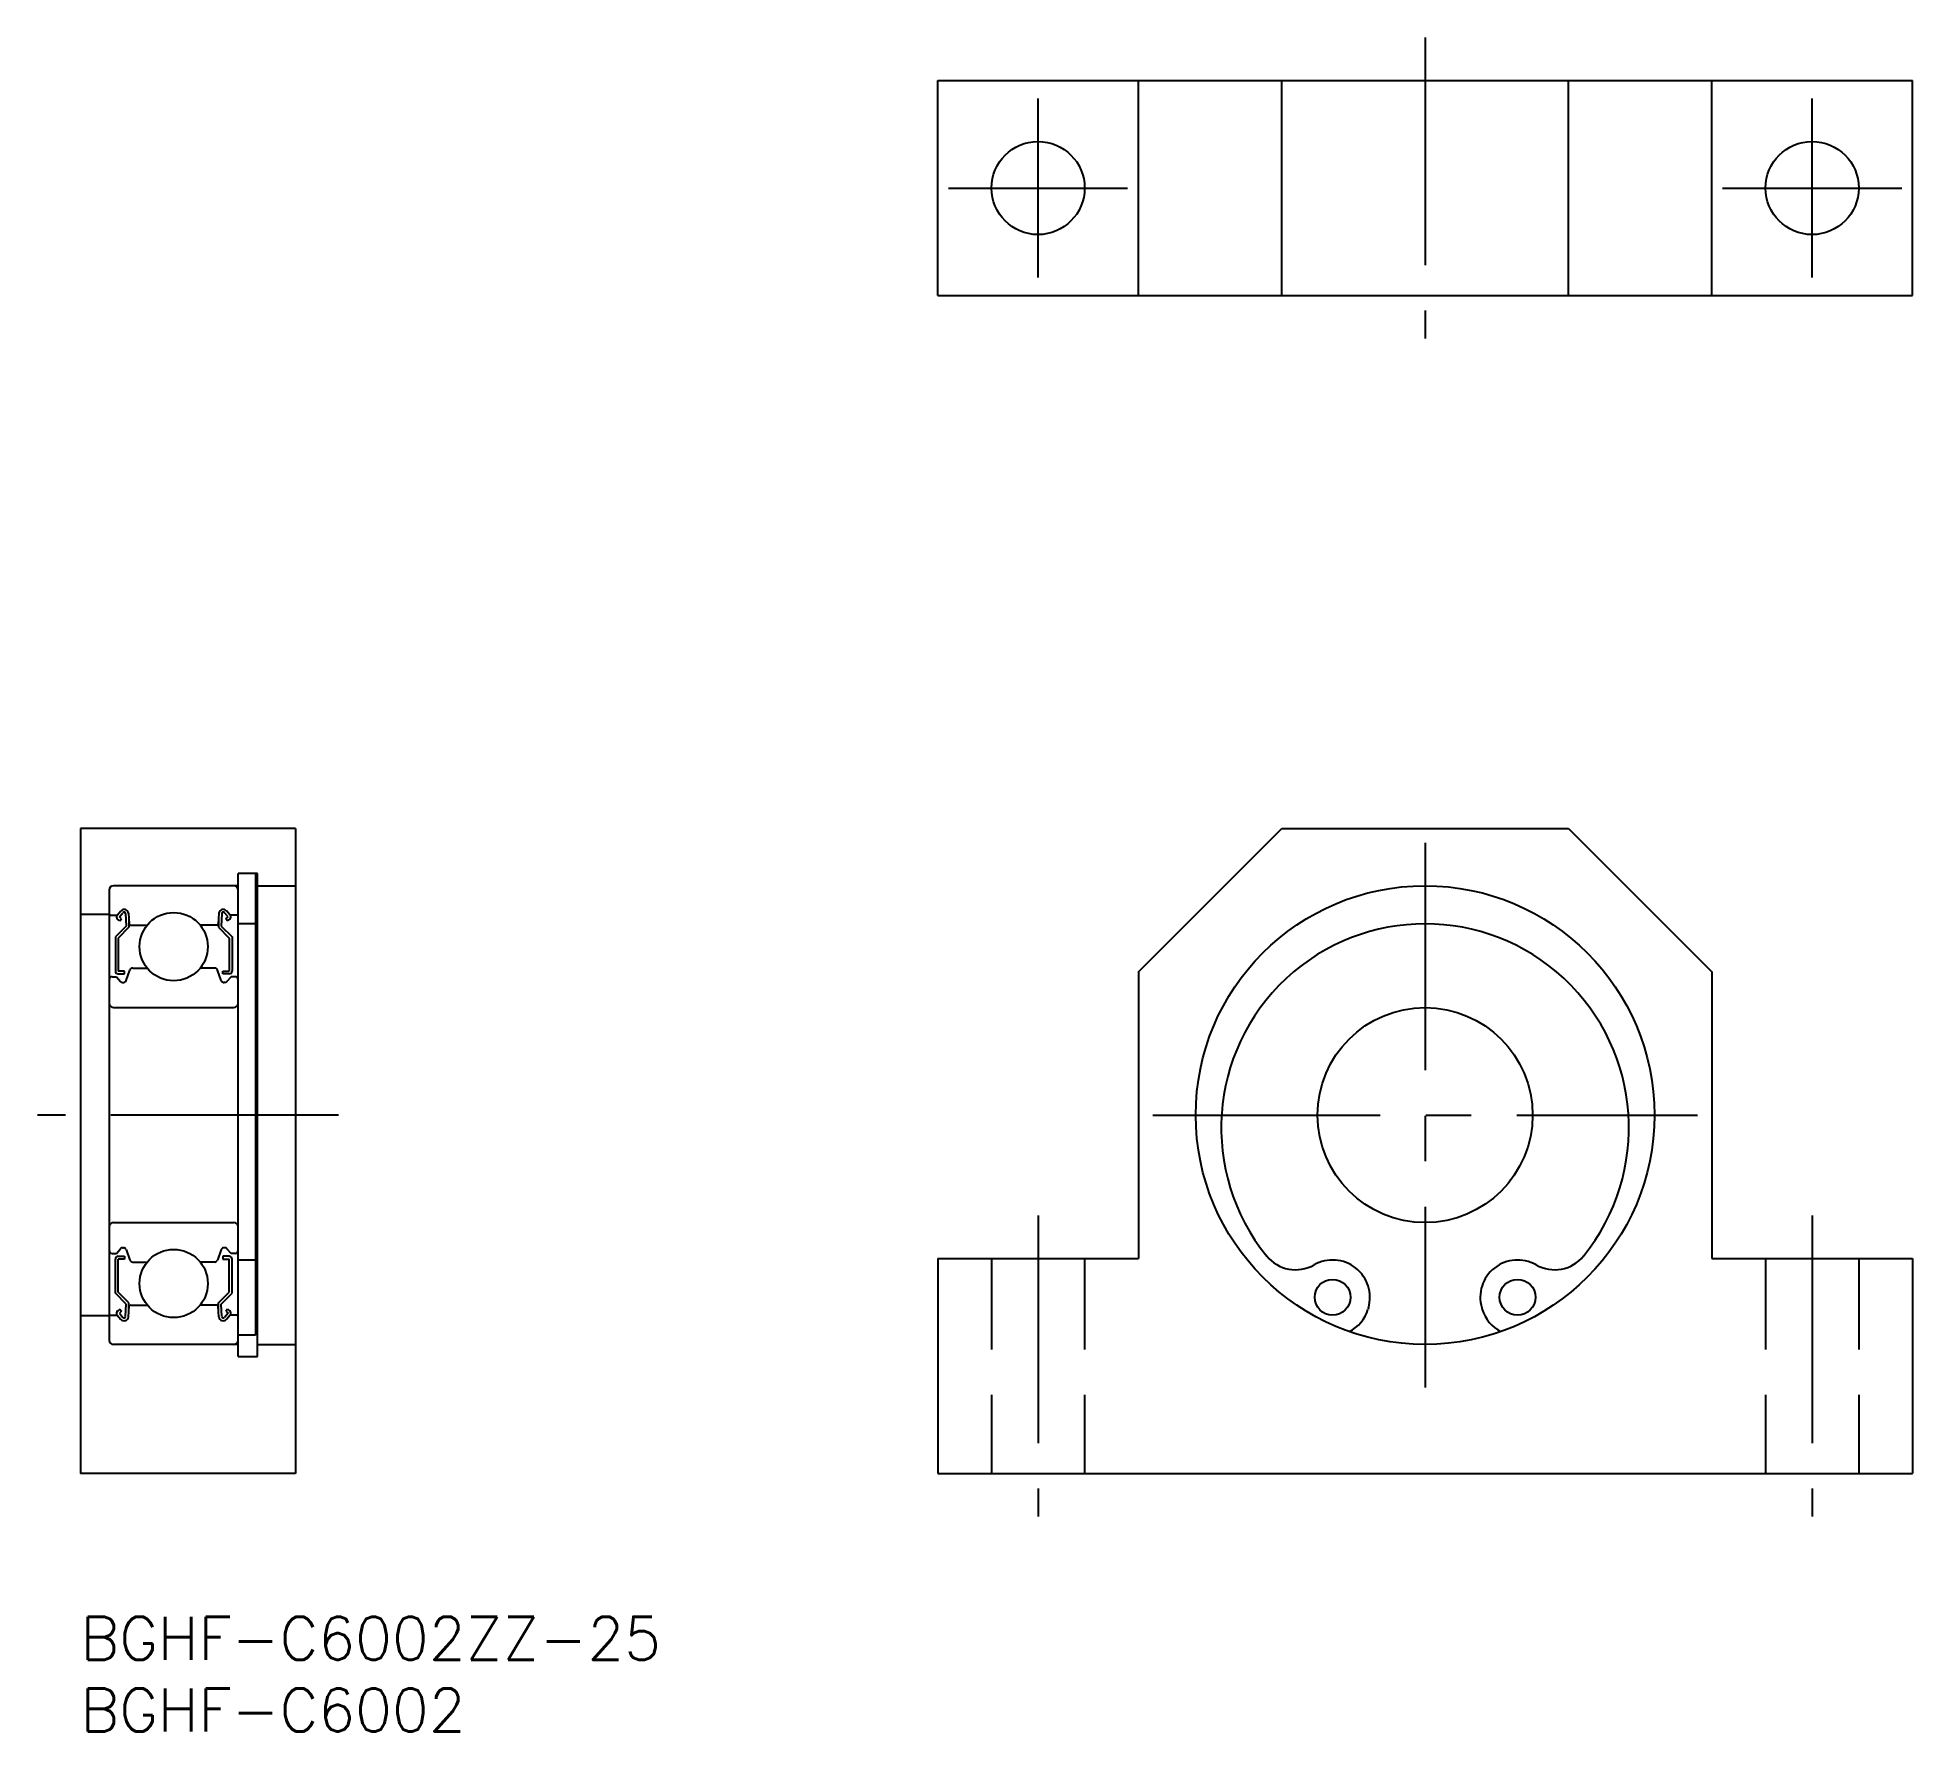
# Model space of a CAD drawing. Extents: x -3 to 128, y -8 to 110.
import ezdxf

# ---------------------------------------------------------------- set-up
doc = ezdxf.new("R2010")
doc.units = 0
doc.header["$LTSCALE"] = 0.5
doc.linetypes.add('CENTER', pattern=[50.8, 31.75, -6.35, 6.35, -6.35])
doc.linetypes.add('DASHED', pattern=[19.05, 12.7, -6.35])
for name, color, linetype in [('MSM_CENTER', 1, 'CENTER'), ('MSM_CONTINUOUS', 7, 'CONTINUOUS'), ('MSM_DASHED', 4, 'DASHED'), ('MSM_PART_NUMBER', 7, 'CONTINUOUS')]:
    doc.layers.add(name, color=color, linetype=linetype)
doc.styles.get("Standard").update_dxf_attribs({"font": 'txt.shx', "height": 3, "bigfont": 'bigfont.shx'})

msp = doc.modelspace()

# ---------------------------------------------------------------- linework, layer by layer
at = {"layer": 'MSM_CENTER'}
for p, q in [((93.8, 110.17), (93.8, 89.17)), ((66.8, 93.42), (66.8, 105.92)), ((120.8, 93.42), (120.8, 105.92)), ((60.55, 99.67), (73.05, 99.67)), ((114.55, 99.67), (127.05, 99.67)), ((93.8, 54), (93.8, 16)), ((18, 35), (-3, 35)), ((74.8, 35), (112.8, 35)), ((66.8, 28), (66.8, 7)), ((120.8, 28), (120.8, 7))]:
    msp.add_line(p, q, dxfattribs=at)
at = {"layer": 'MSM_CONTINUOUS'}
for p, q in [((59.8, 107.17), (127.8, 107.17)), ((59.8, 92.17), (59.8, 107.17)), ((73.8, 92.17), (73.8, 107.17)), ((83.8, 92.17), (83.8, 107.17)), ((103.8, 92.17), (103.8, 107.17)), ((113.8, 92.17), (113.8, 107.17)), ((127.8, 92.17), (127.8, 107.17)), ((59.8, 92.17), (127.8, 92.17)), ((0, 55), (0, 10)), ((15, 55), (0, 55)), ((15, 55), (15, 10)), ((73.8, 45), (83.8, 55)), ((83.8, 55), (103.8, 55)), ((103.8, 55), (113.8, 45)), ((11, 18.15), (11, 51.85)), ((12.35, 51.85, -1.3), (11, 51.85, -1.3)), ((12.2, 51.85), (12.2, 19.65)), ((12.35, 18.15, -0.1), (12.35, 51.85, -0.1)), ((2, 50.7), (2, 19.3)), ((11, 51), (2.3, 51)), ((12.35, 51, -1.3), (15, 51, -1.3)), ((2, 49), (0, 49)), ((2.1, 48.95), (2.56, 48.95)), ((2.56, 48.95), (2.81, 49.25)), ((2.74, 48.54), (2.58, 48.67)), ((2.71, 48.82), (2.96, 49.12)), ((2.87, 48.69), (2.71, 48.82)), ((2.74, 48.54), (2.87, 48.69)), ((3.14, 49.06), (3.18, 48.18)), ((3.34, 49.08), (3.4, 48.34)), ((3.38, 48.57), (3.38, 48.1)), ((9.66, 49.08), (9.6, 48.34)), ((9.62, 48.57), (9.62, 48.1)), ((9.86, 49.06), (9.82, 48.18)), ((10.29, 48.82), (10.04, 49.12)), ((10.13, 48.69), (10.29, 48.82)), ((10.26, 48.54), (10.13, 48.69)), ((10.44, 48.95), (10.19, 49.25)), ((10.26, 48.54), (10.42, 48.67)), ((10.9, 48.95), (10.44, 48.95)), ((3.18, 48.18), (2.43, 47.43)), ((2.43, 47.43), (2.43, 45.05)), ((3.38, 48.1), (2.63, 47.35)), ((2.63, 47.35), (2.63, 45.05)), ((3.5, 48.25), (4.65, 48.25)), ((9.5, 48.25), (8.35, 48.25)), ((9.62, 48.1), (10.37, 47.35)), ((9.82, 48.18), (10.57, 47.43)), ((10.37, 47.35), (10.37, 45.05)), ((10.57, 47.43), (10.57, 45.05)), ((12.2, 48.35, -1.3), (11, 48.35, -1.3)), ((2.2, 44.65), (2.5, 44.65)), ((2.5, 44.65), (2.78, 44.32)), ((3.08, 45.05), (2.63, 45.05)), ((2.63, 44.85), (3.08, 44.85)), ((3.08, 44.85), (3.08, 45.05)), ((3.18, 44.38), (3.45, 45.12)), ((3.64, 45.25), (4.65, 45.25)), ((9.36, 45.25), (8.35, 45.25)), ((9.82, 44.38), (9.55, 45.12)), ((9.92, 45.05), (10.37, 45.05)), ((9.92, 44.85), (9.92, 45.05)), ((10.37, 44.85), (9.92, 44.85)), ((10.5, 44.65), (10.22, 44.32)), ((10.8, 44.65), (10.5, 44.65)), ((73.8, 45), (73.8, 25)), ((113.8, 45), (113.8, 25)), ((2.93, 44.25), (2.99, 44.25)), ((10.07, 44.25), (10.01, 44.25)), ((2.3, 42.5), (10.7, 42.5)), ((0, 30), (0, 30)), ((2.3, 27.5), (10.7, 27.5)), ((3.57, 27.5), (3.57, 27.5)), ((2.2, 25.35), (2.5, 25.35)), ((2.43, 22.57), (2.43, 24.95)), ((2.5, 25.35), (2.78, 25.68)), ((2.63, 25.15), (3.08, 25.15)), ((2.63, 22.65), (2.63, 24.95)), ((3.08, 24.95), (2.63, 24.95)), ((2.93, 25.75), (2.99, 25.75)), ((3.08, 25.15), (3.08, 24.95)), ((3.18, 25.62), (3.45, 24.88)), ((9.82, 25.62), (9.55, 24.88)), ((10.37, 25.15), (9.92, 25.15)), ((9.92, 25.15), (9.92, 24.95)), ((9.92, 24.95), (10.37, 24.95)), ((10.07, 25.75), (10.01, 25.75)), ((10.5, 25.35), (10.22, 25.68)), ((10.37, 22.65), (10.37, 24.95)), ((10.8, 25.35), (10.5, 25.35)), ((10.57, 22.57), (10.57, 24.95)), ((12.2, 24.89, -1.3), (11, 24.89, -1.3)), ((59.8, 25), (73.8, 25)), ((59.8, 25), (59.8, 10)), ((113.8, 25), (127.8, 25)), ((127.8, 25), (127.8, 10)), ((3.64, 24.75), (4.65, 24.75)), ((9.36, 24.75), (8.35, 24.75)), ((3.18, 21.82), (2.43, 22.57)), ((3.38, 21.9), (2.63, 22.65)), ((9.62, 21.9), (10.37, 22.65)), ((9.82, 21.82), (10.57, 22.57)), ((2, 21), (0, 21)), ((2.1, 21.05), (2.56, 21.05)), ((2.56, 21.05), (2.81, 20.75)), ((2.74, 21.46), (2.58, 21.33)), ((2.87, 21.31), (2.71, 21.18)), ((2.71, 21.18), (2.96, 20.88)), ((2.74, 21.46), (2.87, 21.31)), ((3.14, 20.94), (3.18, 21.82)), ((3.34, 20.92), (3.4, 21.66)), ((3.38, 21.43), (3.38, 21.9)), ((3.5, 21.75), (4.65, 21.75)), ((9.5, 21.75), (8.35, 21.75)), ((9.66, 20.92), (9.6, 21.66)), ((9.62, 21.43), (9.62, 21.9)), ((9.86, 20.94), (9.82, 21.82)), ((10.29, 21.18), (10.04, 20.88)), ((10.26, 21.46), (10.13, 21.31)), ((10.13, 21.31), (10.29, 21.18)), ((10.44, 21.05), (10.19, 20.75)), ((10.26, 21.46), (10.42, 21.33)), ((10.9, 21.05), (10.44, 21.05)), ((89.85, 21.56), (89.82, 21.44)), ((97.76, 21.56), (97.79, 21.44)), ((12.2, 19.65, -1.3), (11, 19.65, -1.3)), ((11, 19), (2.3, 19)), ((12.35, 19, -1.3), (15, 19, -1.3)), ((11, 18.15, -1.3), (12.35, 18.15, -1.3)), ((15, 10), (0, 10)), ((59.8, 10), (127.8, 10))]:
    msp.add_line(p, q, dxfattribs=at)
for centre, radius in [((66.8, 99.67), 3.25), ((120.8, 99.67), 3.25), ((93.8, 35), 16), ((6.5, 46.75), 2.38), ((6.5, 46.75), 2.38), ((93.8, 35), 7.5), ((6.5, 23.25), 2.38), ((6.5, 23.25), 2.38), ((87.35, 22.29), 1.25), ((100.25, 22.29), 1.25)]:
    msp.add_circle(centre, radius, dxfattribs=at)
for centre, radius, start, end in [((2.3, 50.7), 0.3, 90, 180), ((10.7, 50.7), 0.3, 0, 90), ((2.1, 49.05), 0.1, 180, 270), ((2.71, 48.82), 0.2, 140.0002, 230.0848), ((3.04, 49.05), 0.3, 4.9968, 140.0002), ((3.04, 49.06), 0.1, 2.8198, 140.0033), ((9.96, 49.05), 0.3, 39.9998, 175.0032), ((9.96, 49.06), 0.1, 39.9967, 177.1802), ((10.29, 48.82), 0.2, 309.9152, 39.9998), ((10.9, 49.05), 0.1, 270, 0), ((3.5, 48.35), 0.1, 184.9968, 269.9995), ((9.5, 48.35), 0.1, 270.0005, 355.0032), ((93.8, 34.12), 14.22, 320.9849, 219.0151), ((2.2, 44.45), 0.2, 90, 180), ((2.63, 45.05), 0.2, 180, 270), ((3.64, 45.05), 0.2, 90, 159.9919), ((9.36, 45.05), 0.2, 20.0081, 90), ((10.37, 45.05), 0.2, 270, 0), ((10.8, 44.45), 0.2, 0, 90), ((2.93, 44.45), 0.2, 219.9962, 270), ((2.99, 44.45), 0.2, 270, 339.9919), ((10.01, 44.45), 0.2, 200.0081, 270), ((10.07, 44.45), 0.2, 270, 320.0038), ((2.3, 42.8), 0.3, 180, 270), ((10.7, 42.8), 0.3, 270, 0), ((2.3, 27.2), 0.3, 90, 180), ((10.7, 27.2), 0.3, 0, 90), ((2.2, 25.55), 0.2, 180, 270), ((2.63, 24.95), 0.2, 90, 180), ((2.93, 25.55), 0.2, 90, 140.0038), ((2.99, 25.55), 0.2, 20.0081, 90), ((3.64, 24.95), 0.2, 200.0081, 270), ((9.36, 24.95), 0.2, 270, 339.9919), ((10.01, 25.55), 0.2, 90, 159.9919), ((10.07, 25.55), 0.2, 39.9962, 90), ((10.37, 24.95), 0.2, 0, 90), ((10.8, 25.55), 0.2, 270, 0), ((84.77, 26.81), 2.6, 219.0151, 299.7762), ((87.35, 22.29), 2.6, 343.6002, 119.7762), ((100.25, 22.29), 2.6, 60.2238, 196.3998), ((102.84, 26.81), 2.6, 240.2238, 320.9849), ((2.1, 20.95), 0.1, 90, 180), ((2.71, 21.18), 0.2, 129.9152, 219.9998), ((3.04, 20.94), 0.1, 219.9967, 357.1802), ((3.5, 21.65), 0.1, 90.0005, 175.0032), ((9.5, 21.65), 0.1, 4.9968, 89.9995), ((9.96, 20.94), 0.1, 182.8198, 320.0033), ((10.29, 21.18), 0.2, 320.0002, 50.0848), ((10.9, 20.95), 0.1, 0, 90), ((87.42, 22.15), 2.5, 295.9172, 343.6002), ((100.19, 22.15), 2.5, 196.3998, 244.0828), ((3.04, 20.95), 0.3, 219.9998, 355.0032), ((9.96, 20.95), 0.3, 184.9968, 320.0002), ((2.3, 19.3), 0.3, 180, 270), ((10.7, 19.3), 0.3, 270, 0)]:
    msp.add_arc(centre, radius, start, end, dxfattribs=at)
at = {"layer": 'MSM_DASHED'}
for p, q in [((63.55, 25), (63.55, 10)), ((70.05, 25), (70.05, 10)), ((117.55, 25), (117.55, 10)), ((124.05, 25), (124.05, 10))]:
    msp.add_line(p, q, dxfattribs=at)

# ---------------------------------------------------------------- texts
at = {"layer": 'MSM_PART_NUMBER'}
for s, p in [('BGHF-C6002ZZ-25', (0, -3)), ('BGHF-C6002', (0, -8))]:
    msp.add_text(s, height=3, dxfattribs=at).set_placement(p)

doc.saveas('drawing.dxf')
